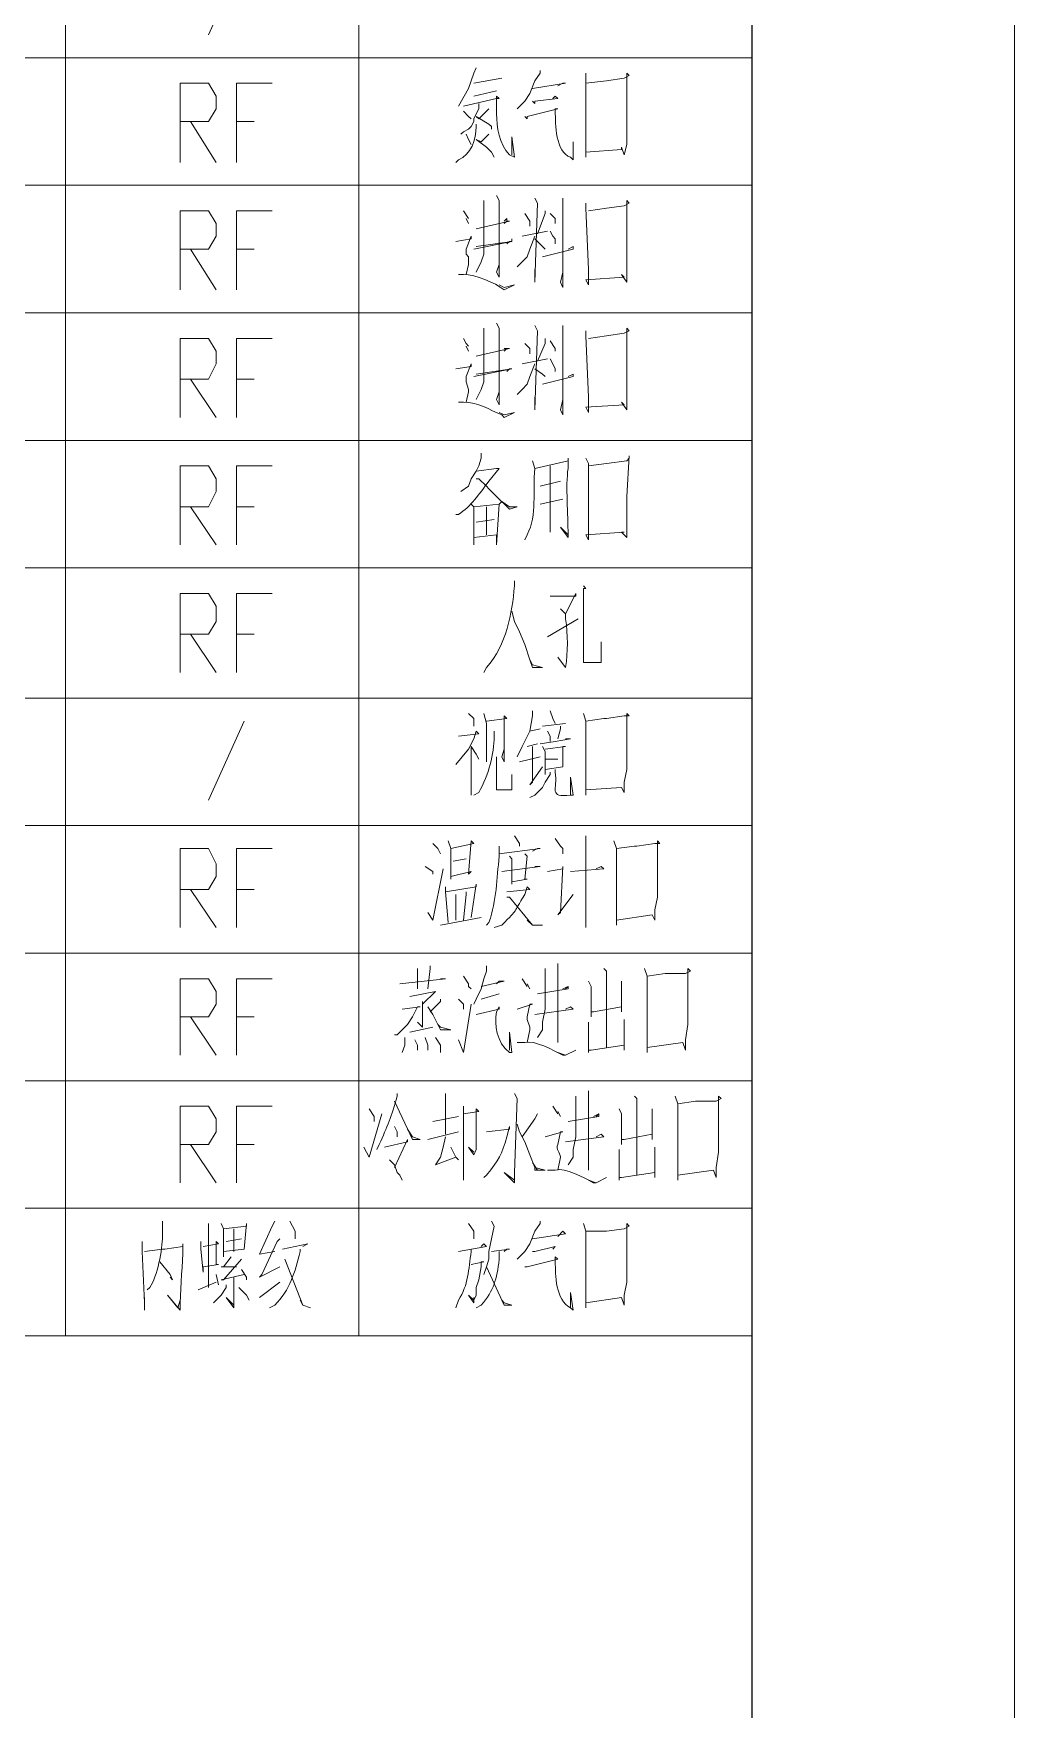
# Model space of a CAD drawing. Header units: millimetres. Extents: x 1435 to 2259, y 1083 to 2249.
# Drawn here: x 2190 to 2259.2, y 1520.2 to 1638.4 of the extents above; entities that cross this region are included whole.
import ezdxf

# ---------------------------------------------------------------- set-up
doc = ezdxf.new("R2010")
doc.units = ezdxf.units.MM
doc.layers.add('1', color=7, linetype='Continuous')

msp = doc.modelspace()

# ---------------------------------------------------------------- linework, layer by layer
at = {"layer": '1', "color": 0, "lineweight": 9}
for points in [[(2259.21, 1082.84), (1435.35, 1082.84), (1435.35, 2249.06), (2259.21, 2249.06), (2259.21, 1082.84)], [(2192.25, 1645.7), (2192.25, 1636.7)], [(2212.95, 1645.7), (2212.95, 1636.7)], [(2202.33, 1638.32), (2204.85, 1643.9)], [(2240.67, 1636.7), (2074.35, 1636.7)], [(2240.67, 1636.7), (2074.35, 1636.7)], [(2192.25, 1636.7), (2192.25, 1627.7)], [(2212.95, 1636.7), (2212.95, 1627.7)], [(2221.23, 1635.98), (2221.05, 1635.62), (2220.69, 1634.54), (2219.97, 1633.28)], [(2225.73, 1635.8), (2225.73, 1635.62), (2225.37, 1635.08), (2225.01, 1634.18), (2224.65, 1633.64), (2224.11, 1633.1)], [(2228.97, 1635.62), (2228.97, 1635.08), (2228.97, 1629.68), (2228.97, 1630.04), (2231.49, 1630.22), (2231.49, 1630.4), (2231.67, 1629.86), (2231.85, 1630.58), (2231.85, 1631.48), (2231.85, 1632.74), (2231.85, 1635.62), (2232.03, 1635.44), (2231.67, 1635.26), (2230.41, 1635.08), (2230.41, 1635.08), (2228.97, 1634.9)], [(2200.35, 1629.32), (2200.35, 1634.9), (2202.33, 1634.9), (2202.87, 1634), (2202.87, 1633.1), (2202.33, 1632.2), (2200.35, 1632.2)], [(2204.31, 1629.32), (2204.31, 1634.9), (2206.83, 1634.9)], [(2221.05, 1634.9), (2223.03, 1635.26)], [(2221.05, 1634), (2222.67, 1634.36)], [(2225.19, 1634.54), (2227.53, 1634.9), (2227.35, 1634.9), (2226.99, 1634.72)], [(2221.41, 1633.46), (2221.41, 1633.1), (2221.23, 1632.74), (2221.05, 1632.38), (2221.05, 1632.2), (2220.87, 1631.84), (2220.69, 1631.66), (2220.33, 1631.48), (2220.15, 1631.3)], [(2222.13, 1633.1), (2221.41, 1632.38), (2221.23, 1632.56), (2222.13, 1632.02), (2222.31, 1631.84), (2222.31, 1631.66)], [(2225.19, 1633.64), (2225.37, 1633.46), (2225.37, 1633.64), (2226.99, 1633.82), (2226.81, 1634), (2226.63, 1633.82)], [(2201.07, 1632.2), (2202.87, 1629.32)], [(2204.31, 1632.2), (2205.57, 1632.2)], [(2220.33, 1632.92), (2220.69, 1632.56), (2220.87, 1632.38)], [(2220.51, 1631.3), (2220.69, 1630.94), (2220.87, 1630.58)], [(2222.13, 1631.3), (2221.59, 1630.76), (2221.23, 1630.94), (2221.95, 1630.4), (2222.31, 1630.04), (2222.49, 1629.68)], [(2240.67, 1627.7), (2074.35, 1627.7)], [(2240.67, 1627.7), (2074.35, 1627.7)], [(2192.25, 1627.7), (2192.25, 1618.7)], [(2212.95, 1627.7), (2212.95, 1618.7)], [(2221.77, 1626.62), (2221.77, 1623.56), (2221.77, 1622.84), (2221.59, 1622.3), (2221.23, 1621.58)], [(2222.67, 1626.98), (2222.85, 1626.62), (2222.85, 1621.22), (2222.67, 1621.58), (2222.85, 1622.12)], [(2225.37, 1626.8), (2225.55, 1626.44), (2225.37, 1620.86), (2225.37, 1621.04), (2225.37, 1621.76)], [(2227.35, 1626.8), (2227.35, 1626.44), (2227.35, 1620.5), (2227.17, 1620.86), (2227.35, 1621.58)], [(2228.97, 1626.44), (2228.97, 1626.08), (2229.15, 1621.76), (2229.15, 1620.68), (2228.97, 1621.04), (2231.67, 1621.22), (2231.49, 1621.4), (2231.85, 1620.86), (2231.85, 1621.58), (2231.85, 1622.48), (2231.85, 1623.74), (2231.85, 1626.62), (2232.03, 1626.44), (2231.67, 1626.26), (2230.41, 1626.08), (2230.41, 1626.08), (2229.15, 1625.9)], [(2200.35, 1620.32), (2200.35, 1625.9), (2202.33, 1625.9), (2202.87, 1625), (2202.87, 1624.1), (2202.33, 1623.2), (2200.35, 1623.2)], [(2204.31, 1620.32), (2204.31, 1625.9), (2206.83, 1625.9)], [(2220.33, 1625.9), (2220.69, 1625.36)], [(2220.51, 1625.36), (2220.69, 1625)], [(2221.23, 1624.64), (2223.57, 1625.18), (2223.39, 1625.18), (2223.39, 1625.36), (2223.21, 1625.18)], [(2221.23, 1624.64), (2223.57, 1625.18), (2223.39, 1625.18), (2223.21, 1625)], [(2224.65, 1625.72), (2225.01, 1625.18), (2225.01, 1625), (2225.01, 1624.82)], [(2226.09, 1625.9), (2226.09, 1625.72), (2225.55, 1624.28)], [(2226.45, 1625.72), (2226.81, 1625.36), (2226.81, 1625)], [(2219.79, 1623.74), (2220.87, 1623.92), (2220.87, 1624.1), (2220.51, 1623.2), (2220.51, 1623.02), (2220.51, 1622.84), (2220.69, 1622.66), (2220.69, 1622.48), (2220.69, 1622.12), (2220.51, 1621.4)], [(2221.05, 1623.2), (2223.75, 1623.74), (2223.57, 1623.74), (2223.39, 1623.56)], [(2221.23, 1623.38), (2223.75, 1623.74), (2223.75, 1623.92)], [(2225.37, 1624.1), (2225.01, 1623.2), (2224.83, 1622.66), (2224.47, 1622.3), (2224.11, 1621.94)], [(2224.47, 1624.1), (2226.27, 1624.46)], [(2225.37, 1623.92), (2225.91, 1623.38), (2226.09, 1623.2)], [(2226.45, 1624.46), (2226.63, 1624.1), (2226.81, 1623.92), (2226.81, 1623.56)], [(2201.07, 1623.2), (2202.87, 1620.32)], [(2204.31, 1623.2), (2205.57, 1623.2)], [(2225.91, 1622.66), (2228.07, 1623.2), (2228.07, 1623.38), (2227.71, 1623.2)], [(2240.67, 1618.7), (2074.35, 1618.7)], [(2240.67, 1618.7), (2074.35, 1618.7)], [(2192.25, 1618.7), (2192.25, 1609.7)], [(2212.95, 1618.7), (2212.95, 1609.7)], [(2222.67, 1617.98), (2222.85, 1617.62), (2222.85, 1612.22), (2222.67, 1612.58), (2222.85, 1613.12)], [(2225.37, 1617.8), (2225.55, 1617.44), (2225.37, 1611.86), (2225.37, 1612.04), (2225.37, 1612.76)], [(2227.35, 1617.8), (2227.35, 1617.44), (2227.35, 1611.5), (2227.17, 1611.86), (2227.35, 1612.58)], [(2200.35, 1611.32), (2200.35, 1616.9), (2202.33, 1616.9), (2202.87, 1616), (2202.87, 1615.1), (2202.33, 1614.02), (2200.35, 1614.02)], [(2204.31, 1611.32), (2204.31, 1616.9), (2206.83, 1616.9)], [(2220.33, 1616.9), (2220.51, 1616.54), (2220.69, 1616.36)], [(2221.77, 1617.62), (2221.77, 1614.56), (2221.77, 1613.84), (2221.59, 1613.3), (2221.23, 1612.58)], [(2224.65, 1616.54), (2225.01, 1616.18), (2225.01, 1616), (2225.01, 1615.82)], [(2226.09, 1616.9), (2226.09, 1616.54), (2225.55, 1615.28)], [(2226.45, 1616.72), (2226.81, 1616.18), (2226.81, 1616)], [(2228.97, 1617.44), (2228.97, 1617.08), (2229.15, 1612.76), (2229.15, 1611.68), (2228.97, 1612.04), (2231.67, 1612.22), (2231.49, 1612.4), (2231.85, 1611.86), (2231.85, 1612.58), (2231.85, 1613.48), (2231.85, 1614.74), (2231.85, 1617.62), (2232.03, 1617.44), (2231.67, 1617.26), (2230.41, 1617.08), (2230.41, 1617.08), (2229.15, 1616.9)], [(2220.51, 1616.36), (2220.69, 1616)], [(2221.23, 1615.64), (2223.57, 1616.18), (2223.39, 1616.18), (2223.21, 1616)], [(2221.23, 1615.64), (2223.57, 1616.18), (2223.39, 1616.18), (2223.39, 1616.18), (2223.21, 1616.18)], [(2224.47, 1615.1), (2226.27, 1615.46)], [(2226.45, 1615.46), (2226.63, 1615.1), (2226.81, 1614.74), (2226.81, 1614.56)], [(2219.79, 1614.74), (2220.87, 1614.92), (2220.87, 1615.1), (2220.51, 1614.2), (2220.51, 1614.02), (2220.51, 1613.84), (2220.69, 1613.3), (2220.69, 1613.12), (2220.51, 1612.4)], [(2221.05, 1614.2), (2223.75, 1614.74), (2223.57, 1614.74), (2223.39, 1614.56)], [(2221.23, 1614.38), (2223.75, 1614.74), (2223.75, 1614.74)], [(2225.37, 1615.1), (2225.01, 1614.2), (2224.83, 1613.66), (2224.47, 1613.3), (2224.11, 1612.94)], [(2225.37, 1614.74), (2225.91, 1614.38), (2226.09, 1614.2)], [(2225.91, 1613.66), (2228.07, 1614.2), (2228.07, 1614.38), (2227.71, 1614.2)], [(2201.07, 1614.02), (2202.87, 1611.32)], [(2204.31, 1614.02), (2205.57, 1614.02)], [(2240.67, 1609.7), (2074.35, 1609.7)], [(2240.67, 1609.7), (2074.35, 1609.7)], [(2192.25, 1609.7), (2192.25, 1600.7)], [(2212.95, 1609.7), (2212.95, 1600.7)], [(2221.59, 1608.8), (2221.59, 1608.44), (2221.41, 1607.9), (2221.23, 1607.54), (2220.87, 1607), (2220.69, 1606.46), (2220.15, 1606.1)], [(2228.97, 1608.44), (2229.15, 1608.08), (2229.15, 1603.76), (2229.15, 1602.68), (2228.97, 1603.04), (2231.67, 1603.22), (2231.49, 1603.22), (2231.85, 1602.86), (2231.85, 1603.58), (2231.85, 1604.48), (2231.85, 1605.74), (2232.03, 1608.62), (2232.03, 1608.44), (2231.85, 1608.26), (2230.41, 1608.08), (2230.41, 1608.08), (2229.15, 1607.9)], [(2200.35, 1602.32), (2200.35, 1607.9), (2202.33, 1607.9), (2202.87, 1607), (2202.87, 1606.1), (2202.33, 1605.02), (2200.35, 1605.02)], [(2204.31, 1602.32), (2204.31, 1607.9), (2206.83, 1607.9)], [(2226.45, 1607.9), (2226.45, 1603.94), (2226.45, 1603.22), (2226.45, 1603.58), (2226.45, 1604.12)], [(2221.23, 1607), (2221.41, 1607), (2221.95, 1606.46), (2222.13, 1606.28), (2222.31, 1606.1), (2222.67, 1605.74), (2223.57, 1604.84), (2224.11, 1605.02), (2223.57, 1605.02), (2223.03, 1605.38), (2222.85, 1605.2), (2221.05, 1605.02), (2220.87, 1605.2), (2221.05, 1605.02), (2221.05, 1602.32), (2221.05, 1602.86), (2221.05, 1602.86), (2222.67, 1603.04), (2222.67, 1602.32), (2222.85, 1605.2)], [(2227.17, 1606.82), (2225.73, 1606.46)], [(2201.07, 1605.02), (2202.87, 1602.32)], [(2204.31, 1605.02), (2205.57, 1605.02)], [(2221.95, 1605.02), (2221.95, 1603.04)], [(2225.73, 1605.2), (2227.35, 1605.56)], [(2221.23, 1603.94), (2222.49, 1604.12)], [(2240.67, 1600.7), (2074.35, 1600.7)], [(2240.67, 1600.7), (2074.35, 1600.7)], [(2192.25, 1600.7), (2192.25, 1591.52)], [(2212.95, 1600.7), (2212.95, 1591.52)], [(2200.35, 1593.32), (2200.35, 1598.9), (2202.33, 1598.9), (2202.87, 1598), (2202.87, 1596.92), (2202.33, 1596.02), (2200.35, 1596.02)], [(2204.31, 1593.32), (2204.31, 1598.9), (2206.83, 1598.9)], [(2226.45, 1598.72), (2228.25, 1598.72), (2228.25, 1598.9), (2227.53, 1597.46), (2227.35, 1597.64), (2227.17, 1597.82)], [(2228.79, 1599.44), (2228.97, 1599.26), (2228.79, 1599.26), (2228.79, 1594.76), (2228.79, 1594.22), (2228.79, 1594.04), (2228.97, 1594.04), (2229.15, 1594.04), (2229.87, 1594.04), (2230.05, 1594.04), (2230.05, 1594.04), (2230.05, 1595.48), (2230.05, 1594.04)], [(2223.75, 1597.64), (2223.93, 1596.92), (2224.29, 1596.2), (2224.65, 1595.3), (2225.01, 1594.22), (2225.19, 1593.68), (2225.91, 1593.68), (2225.19, 1593.86), (2225.01, 1594.22)], [(2226.27, 1595.84), (2228.43, 1597.1)], [(2201.07, 1596.02), (2202.87, 1593.32)], [(2204.31, 1596.02), (2205.57, 1596.02)], [(2240.67, 1591.52), (2074.35, 1591.52)], [(2240.67, 1591.52), (2074.35, 1591.52)], [(2192.25, 1591.52), (2192.25, 1582.52)], [(2212.95, 1591.52), (2212.95, 1582.52)], [(2225.19, 1590.62), (2225.19, 1590.26), (2225.01, 1589.18), (2224.47, 1588.1), (2224.11, 1587.38)], [(2226.45, 1590.62), (2226.63, 1590.08), (2226.81, 1589.72)], [(2202.33, 1584.32), (2204.85, 1589.9)], [(2220.69, 1590.44), (2221.05, 1590.08), (2221.05, 1589.54)], [(2221.77, 1590.44), (2221.95, 1589.72), (2221.95, 1587.02), (2221.95, 1587.56), (2221.95, 1587.92)], [(2221.95, 1589.9), (2223.39, 1590.08), (2223.21, 1590.26), (2223.21, 1587.74), (2223.21, 1587.02), (2223.03, 1587.38), (2223.21, 1587.92)], [(2225.01, 1589.18), (2225.73, 1589.36)], [(2227.53, 1589.72), (2225.91, 1589.54)], [(2227.17, 1589.54), (2227.17, 1589.36), (2226.99, 1588.64)], [(2228.79, 1590.44), (2228.97, 1589.9), (2228.97, 1585.76), (2228.97, 1584.68), (2228.97, 1585.04), (2231.49, 1585.22), (2231.49, 1585.22), (2231.67, 1584.86), (2231.67, 1585.58), (2231.85, 1586.48), (2231.85, 1587.56), (2231.85, 1590.44), (2232.03, 1590.26), (2231.67, 1590.26), (2230.41, 1590.08), (2230.23, 1590.08), (2228.97, 1589.9)], [(2219.97, 1588.82), (2221.41, 1589), (2221.23, 1589.18), (2221.05, 1588.64), (2220.69, 1587.92), (2219.79, 1586.84)], [(2225.55, 1588.28), (2224.83, 1588.1)], [(2225.73, 1588.28), (2226.81, 1588.46), (2227.89, 1588.64), (2227.71, 1588.64), (2227.53, 1588.64)], [(2226.27, 1589.18), (2226.45, 1588.82), (2226.45, 1588.46)], [(2220.87, 1588.1), (2220.87, 1584.68), (2220.87, 1585.76)], [(2220.87, 1588.1), (2221.23, 1587.56), (2221.41, 1587.2)], [(2222.67, 1587.38), (2222.67, 1585.22), (2222.67, 1585.04), (2222.67, 1585.04), (2223.75, 1585.04), (2223.75, 1585.04), (2223.75, 1586.12), (2223.75, 1585.04)], [(2224.29, 1587.02), (2225.73, 1587.38)], [(2225.19, 1588.1), (2225.19, 1585.58), (2225.01, 1585.4), (2225.91, 1586.66)], [(2225.91, 1588.1), (2226.09, 1587.74), (2226.09, 1587.2), (2226.09, 1586.12), (2226.09, 1586.48), (2227.35, 1586.66), (2227.35, 1586.66), (2227.35, 1588.1), (2227.53, 1588.1), (2226.09, 1587.92)], [(2226.09, 1587.2), (2226.99, 1587.2)], [(2226.45, 1586.3), (2226.45, 1586.12), (2226.09, 1585.58), (2225.91, 1585.22), (2225.73, 1585.04), (2225.37, 1584.68), (2225.01, 1584.5)], [(2240.67, 1582.52), (2074.35, 1582.52)], [(2240.67, 1582.52), (2074.35, 1582.52)], [(2192.25, 1582.52), (2192.25, 1573.52)], [(2212.95, 1582.52), (2212.95, 1573.52)], [(2218.17, 1581.26), (2218.53, 1580.9), (2218.71, 1580.54)], [(2219.25, 1581.44), (2219.43, 1580.9), (2219.43, 1580), (2219.43, 1578.74), (2219.43, 1578.92), (2220.87, 1579.28), (2220.69, 1579.1), (2220.87, 1581.44), (2221.05, 1581.26), (2219.43, 1580.9)], [(2223.93, 1581.8), (2224.29, 1581.26), (2224.29, 1581.08)], [(2226.81, 1581.62), (2227.17, 1581.08), (2227.35, 1580.9), (2227.35, 1580.54)], [(2228.97, 1581.8), (2228.97, 1575.32), (2228.97, 1576.22)], [(2230.95, 1581.44), (2231.13, 1580.9), (2231.13, 1576.76), (2231.13, 1575.5), (2231.13, 1575.86), (2233.65, 1576.22), (2233.65, 1576.22), (2233.83, 1575.86), (2233.83, 1576.58), (2234.01, 1577.48), (2234.01, 1578.56), (2234.01, 1581.44), (2234.19, 1581.26), (2233.83, 1581.26), (2232.57, 1581.08), (2232.39, 1581.08), (2231.13, 1580.9)], [(2200.35, 1575.32), (2200.35, 1580.9), (2202.33, 1580.9), (2202.87, 1579.82), (2202.87, 1578.92), (2202.33, 1578.02), (2200.35, 1578.02)], [(2204.31, 1575.32), (2204.31, 1580.9), (2206.83, 1580.9)], [(2219.61, 1580), (2220.51, 1580.18)], [(2222.85, 1580.54), (2225.73, 1580.9), (2225.55, 1580.9), (2225.19, 1580.72)], [(2223.57, 1580.36), (2223.75, 1580.18), (2223.75, 1578.38), (2223.75, 1578.56), (2224.83, 1578.74), (2224.65, 1578.74), (2224.83, 1580.36), (2224.65, 1580.54)], [(2217.63, 1579.64), (2218.17, 1579.28), (2218.17, 1579.1)], [(2217.81, 1576.4), (2218.17, 1575.86), (2218.89, 1579.46)], [(2223.03, 1579.28), (2225.73, 1579.64), (2225.55, 1579.64), (2225.37, 1579.64)], [(2226.27, 1579.28), (2227.35, 1579.46), (2227.35, 1579.64), (2227.17, 1576.4), (2226.99, 1576.22), (2228.07, 1577.66)], [(2227.89, 1579.28), (2230.23, 1579.46), (2230.05, 1579.64), (2229.69, 1579.46)], [(2201.07, 1578.02), (2202.87, 1575.32)], [(2204.31, 1578.02), (2205.57, 1578.02)], [(2220.87, 1576.04), (2221.23, 1578.38), (2221.23, 1578.2), (2219.07, 1577.84), (2219.07, 1578.2), (2219.07, 1577.84), (2219.25, 1575.68)], [(2219.79, 1575.86), (2219.79, 1577.48), (2219.79, 1577.66)], [(2220.51, 1577.84), (2220.51, 1577.66), (2220.33, 1575.86)], [(2223.39, 1577.48), (2223.57, 1577.48), (2225.19, 1575.5), (2225.91, 1575.5), (2225.91, 1575.5), (2225.19, 1575.5), (2224.83, 1575.86)], [(2218.71, 1575.5), (2221.59, 1576.04)], [(2240.67, 1573.52), (2074.35, 1573.52)], [(2240.67, 1573.52), (2074.35, 1573.52)], [(2192.25, 1573.52), (2192.25, 1564.52)], [(2212.95, 1573.52), (2212.95, 1564.52)], [(2226.99, 1572.8), (2226.99, 1572.44), (2226.99, 1567.22), (2226.99, 1567.4), (2226.99, 1567.94)], [(2200.35, 1566.32), (2200.35, 1571.72), (2202.33, 1571.72), (2202.87, 1570.82), (2202.87, 1569.92), (2202.33, 1569.02), (2200.35, 1569.02)], [(2204.31, 1566.32), (2204.31, 1571.72), (2206.83, 1571.72)], [(2215.83, 1571.36), (2219.07, 1571.72), (2219.07, 1571.72), (2218.71, 1571.72)], [(2217.09, 1572.44), (2217.09, 1571)], [(2217.99, 1572.62), (2217.99, 1572.44), (2217.81, 1571)], [(2220.33, 1571.9), (2220.69, 1571.36), (2220.69, 1571.18), (2220.87, 1571)], [(2221.95, 1572.62), (2221.95, 1572.26), (2221.77, 1571.72), (2221.59, 1571), (2221.23, 1570.28), (2221.05, 1569.92)], [(2224.47, 1571.72), (2224.83, 1571.18)], [(2226.09, 1572.44), (2226.09, 1569.56), (2225.91, 1568.66), (2225.91, 1568.12), (2225.55, 1567.58)], [(2230.23, 1572.44), (2230.41, 1572.26), (2230.41, 1572.26), (2230.41, 1566.86)], [(2233.11, 1572.44), (2233.29, 1571.9), (2233.29, 1567.76), (2233.29, 1566.5), (2233.29, 1566.86), (2235.81, 1567.22), (2235.81, 1567.22), (2235.99, 1566.68), (2235.99, 1567.4), (2236.17, 1568.48), (2236.17, 1569.56), (2236.17, 1572.44), (2236.35, 1572.26), (2235.99, 1572.08), (2234.73, 1572.08), (2234.55, 1572.08), (2233.29, 1571.9)], [(2216.55, 1570.46), (2218.35, 1570.82), (2218.35, 1570.82), (2217.45, 1569.92), (2217.45, 1570.1), (2217.45, 1569.56), (2217.45, 1568.48), (2217.45, 1568.3), (2217.09, 1568.66)], [(2221.59, 1571.18), (2223.21, 1571.54), (2222.85, 1571.54), (2222.67, 1571.36)], [(2221.59, 1570.28), (2222.85, 1570.64)], [(2224.83, 1571.36), (2225.01, 1571)], [(2225.55, 1570.64), (2227.71, 1571), (2227.71, 1571.18), (2227.35, 1571)], [(2225.55, 1570.64), (2227.71, 1571), (2227.71, 1571.18), (2227.71, 1571.18), (2227.53, 1571)], [(2229.15, 1571.54), (2229.33, 1571.18), (2229.33, 1570.46), (2229.33, 1569.02), (2229.33, 1569.38), (2229.51, 1569.38), (2231.49, 1569.74), (2231.49, 1569.38), (2231.49, 1571.18), (2231.49, 1571.54)], [(2216.01, 1569.56), (2217.27, 1569.74), (2217.09, 1569.74), (2216.73, 1569.02), (2216.37, 1568.48), (2216.01, 1568.12), (2215.65, 1567.76), (2215.47, 1567.76)], [(2217.81, 1569.74), (2218.17, 1569.2), (2218.71, 1568.12), (2219.43, 1568.12), (2218.71, 1568.3), (2218.53, 1568.48)], [(2218.71, 1570.28), (2218.71, 1570.1), (2217.99, 1569.38)], [(2219.97, 1570.28), (2220.33, 1569.92), (2220.33, 1569.74), (2220.33, 1569.56)], [(2219.97, 1567.4), (2220.33, 1566.5), (2220.87, 1569.92)], [(2224.11, 1569.56), (2225.19, 1569.92), (2225.01, 1569.92), (2224.83, 1569.02), (2224.83, 1568.84), (2224.83, 1568.84), (2225.01, 1568.3), (2225.01, 1568.12), (2224.83, 1567.22)], [(2225.37, 1569.2), (2228.07, 1569.56), (2227.89, 1569.74), (2227.53, 1569.56)], [(2225.37, 1569.2), (2228.07, 1569.56), (2227.89, 1569.74)], [(2201.07, 1569.02), (2202.87, 1566.32)], [(2204.31, 1569.02), (2205.57, 1569.02)], [(2216.55, 1567.94), (2218.17, 1568.3)], [(2229.15, 1568.66), (2229.15, 1568.12), (2229.15, 1567.4), (2229.15, 1566.5), (2229.15, 1566.68), (2229.33, 1566.68), (2231.67, 1567.04), (2231.67, 1566.68), (2231.67, 1567.76), (2231.67, 1568.66), (2231.67, 1568.84)], [(2216.19, 1567.58), (2216.19, 1567.04), (2216.01, 1566.5)], [(2216.91, 1567.4), (2217.09, 1567.04), (2217.09, 1566.68)], [(2217.63, 1567.58), (2217.81, 1567.04), (2217.81, 1566.68)], [(2218.35, 1567.58), (2218.71, 1567.04), (2218.71, 1566.68), (2218.71, 1566.5)], [(2240.67, 1564.52), (2074.35, 1564.52)], [(2240.67, 1564.52), (2074.35, 1564.52)], [(2192.25, 1564.52), (2192.25, 1555.52)], [(2212.95, 1564.52), (2212.95, 1555.52)], [(2219.07, 1563.62), (2219.07, 1563.44), (2219.07, 1563.44), (2219.07, 1560.74)], [(2223.93, 1563.62), (2224.11, 1563.26), (2223.93, 1558.04), (2223.93, 1557.5), (2223.93, 1557.32), (2223.21, 1558.04), (2223.93, 1557.5)], [(2228.25, 1563.44), (2228.25, 1560.56), (2228.07, 1559.66), (2228.07, 1559.12), (2227.71, 1558.58)], [(2229.15, 1563.8), (2229.15, 1563.44), (2229.15, 1558.22), (2229.15, 1558.4), (2229.15, 1558.94)], [(2232.39, 1563.44), (2232.57, 1563.26), (2232.57, 1563.26), (2232.57, 1557.86)], [(2235.27, 1563.44), (2235.45, 1562.9), (2235.45, 1557.5), (2235.45, 1557.86), (2237.97, 1558.22), (2237.97, 1558.22), (2238.15, 1557.68), (2238.15, 1558.4), (2238.33, 1559.48), (2238.33, 1560.56), (2238.33, 1563.44), (2238.51, 1563.26), (2238.15, 1563.08), (2236.89, 1563.08), (2236.71, 1563.08), (2235.45, 1562.9)], [(2200.35, 1557.32), (2200.35, 1562.72), (2202.33, 1562.72), (2202.87, 1561.82), (2202.87, 1560.92), (2202.33, 1560.02), (2200.35, 1560.02)], [(2204.31, 1557.32), (2204.31, 1562.72), (2206.83, 1562.72)], [(2213.31, 1559.84), (2213.67, 1559.12), (2214.57, 1562.18)], [(2213.67, 1562.54), (2214.03, 1562), (2214.03, 1561.82), (2214.03, 1561.64)], [(2215.47, 1563.08), (2216.73, 1560.38), (2217.27, 1560.38), (2217.27, 1560.38), (2216.73, 1560.56), (2216.37, 1561.1)], [(2220.33, 1562.72), (2220.33, 1562.36), (2220.33, 1557.5), (2220.33, 1557.86), (2220.33, 1558.58)], [(2220.33, 1562.18), (2221.41, 1562.36), (2221.23, 1562.54), (2221.23, 1561.1), (2221.23, 1560.02), (2221.23, 1559.66), (2221.05, 1559.3), (2220.69, 1559.84), (2221.05, 1559.48)], [(2225.55, 1562.18), (2225.37, 1561.82), (2224.47, 1560.56)], [(2226.63, 1562.72), (2226.99, 1562.18)], [(2226.99, 1562.36), (2227.17, 1562)], [(2227.71, 1561.64), (2229.87, 1562), (2229.87, 1562.18), (2229.51, 1562)], [(2227.71, 1561.64), (2229.87, 1562), (2229.87, 1562.18), (2229.87, 1562.18), (2229.69, 1562)], [(2231.31, 1562.54), (2231.49, 1562.18), (2231.49, 1561.46), (2231.49, 1560.74), (2231.49, 1560.02), (2231.49, 1560.38), (2231.67, 1560.38), (2233.65, 1560.74), (2233.65, 1560.38), (2233.65, 1562.18), (2233.65, 1562.54)], [(2215.47, 1561.28), (2215.65, 1560.92), (2215.65, 1560.56)], [(2218.17, 1561.64), (2219.97, 1562)], [(2224.11, 1561.46), (2224.29, 1560.92), (2224.65, 1560.2), (2225.01, 1559.3), (2225.37, 1558.4), (2225.37, 1558.22), (2226.09, 1558.22), (2225.37, 1558.4)], [(2201.07, 1560.02), (2202.87, 1557.32)], [(2204.31, 1560.02), (2205.57, 1560.02)], [(2214.75, 1559.84), (2216.37, 1560.2), (2216.37, 1560.38), (2215.47, 1558.4)], [(2217.81, 1560.38), (2219.97, 1560.92)], [(2219.07, 1560.56), (2218.89, 1559.84), (2218.71, 1559.12), (2218.35, 1558.58), (2218.35, 1558.58), (2219.79, 1559.12), (2219.43, 1559.84), (2219.79, 1559.12), (2219.97, 1558.94)], [(2227.53, 1560.2), (2230.23, 1560.56), (2230.05, 1560.74), (2229.69, 1560.56)], [(2227.53, 1560.2), (2230.23, 1560.56), (2230.05, 1560.74)], [(2231.31, 1559.66), (2231.31, 1559.12), (2231.31, 1558.4), (2231.31, 1557.5), (2231.31, 1557.68), (2231.49, 1557.68), (2233.83, 1558.04), (2233.83, 1557.68), (2233.83, 1558.76), (2233.83, 1559.84)], [(2215.11, 1558.94), (2215.47, 1558.58), (2215.65, 1558.04), (2215.83, 1557.86), (2216.01, 1557.5)], [(2225.19, 1558.76), (2225.55, 1558.22)], [(2240.67, 1555.52), (2074.35, 1555.52)], [(2240.67, 1555.52), (2074.35, 1555.52)], [(2192.25, 1555.52), (2192.25, 1546.52)], [(2212.95, 1555.52), (2212.95, 1546.52)], [(2202.33, 1554.44), (2202.33, 1554.26), (2202.33, 1549.94)], [(2203.23, 1554.44), (2203.41, 1554.08), (2203.41, 1552.1), (2203.41, 1552.46), (2204.85, 1552.64), (2204.85, 1552.64), (2205.03, 1554.44), (2205.03, 1554.26), (2203.41, 1554.08)], [(2204.13, 1554.08), (2204.13, 1552.46)], [(2207.01, 1554.62), (2206.83, 1554.26), (2205.93, 1552.28), (2205.93, 1552.28), (2207.01, 1552.46)], [(2208.09, 1554.62), (2208.45, 1553.9), (2208.45, 1553.36)], [(2220.69, 1554.44), (2221.05, 1553.9), (2221.05, 1553.54), (2221.05, 1553.36)], [(2222.31, 1554.62), (2222.49, 1554.26), (2222.31, 1553.36), (2222.13, 1552.46), (2222.13, 1551.92), (2221.95, 1551.38), (2221.77, 1550.84)], [(2225.73, 1554.62), (2225.73, 1554.44), (2225.37, 1553.9), (2225.01, 1553), (2224.65, 1552.46), (2224.11, 1551.92)], [(2225.19, 1553.36), (2227.53, 1553.72), (2227.35, 1553.9), (2226.99, 1553.54)], [(2228.79, 1554.44), (2228.97, 1553.9), (2228.97, 1549.76), (2228.97, 1548.5), (2228.97, 1548.86), (2231.49, 1549.22), (2231.49, 1549.22), (2231.67, 1548.68), (2231.67, 1549.4), (2231.85, 1550.3), (2231.85, 1551.56), (2231.85, 1554.44), (2232.03, 1554.26), (2231.67, 1554.08), (2230.41, 1553.9), (2230.23, 1553.9), (2228.97, 1553.9)], [(2197.65, 1553.18), (2197.65, 1552.46), (2197.83, 1548.86), (2197.83, 1548.32), (2197.83, 1548.68), (2197.83, 1549.22)], [(2201.79, 1553.18), (2201.79, 1552.64), (2201.97, 1551.02), (2201.97, 1551.38), (2203.05, 1551.56), (2202.87, 1551.56), (2202.87, 1553.18), (2203.05, 1553), (2201.97, 1552.82)], [(2203.59, 1553.18), (2204.67, 1553.36)], [(2207.37, 1553.36), (2207.19, 1553.18), (2206.11, 1550.84), (2205.93, 1550.66), (2207.37, 1551.38)], [(2207.55, 1552.64), (2209.35, 1553), (2209.35, 1553), (2208.99, 1552.82)], [(2219.97, 1552.46), (2221.95, 1552.82), (2221.77, 1553), (2221.59, 1552.82)], [(2225.19, 1552.46), (2225.37, 1552.46), (2225.37, 1552.46), (2226.81, 1552.82), (2226.81, 1552.82), (2226.63, 1552.64)], [(2198.91, 1551.74), (2199.63, 1550.84), (2199.81, 1550.48), (2199.63, 1550.66)], [(2203.95, 1552.1), (2203.41, 1551.38), (2203.23, 1551.38), (2204.31, 1551.38)], [(2204.67, 1551.92), (2203.41, 1550.48), (2203.23, 1550.48), (2204.85, 1550.84)], [(2207.73, 1551.92), (2208.99, 1548.68), (2209.53, 1548.5), (2208.99, 1548.68), (2208.81, 1549.04)], [(2220.87, 1551.56), (2221.77, 1551.74), (2221.59, 1551.74), (2221.59, 1551.38), (2221.41, 1550.48), (2221.23, 1549.94), (2221.23, 1549.4), (2221.05, 1549.04), (2221.05, 1548.86), (2220.69, 1549.4), (2221.05, 1549.04), (2221.05, 1549.22)], [(2222.31, 1552.46), (2223.57, 1552.64), (2223.39, 1552.64), (2223.21, 1552.46)], [(2202.87, 1550.84), (2203.05, 1550.12)], [(2204.13, 1550.66), (2204.13, 1548.68), (2204.13, 1548.5), (2203.59, 1549.22), (2204.13, 1548.68)], [(2204.67, 1551.2), (2205.03, 1550.66), (2205.03, 1550.48)], [(2221.95, 1551.38), (2223.21, 1548.68), (2223.75, 1548.68), (2223.21, 1548.86), (2223.03, 1549.04)], [(2201.61, 1549.76), (2202.87, 1550.3)], [(2203.59, 1550.12), (2203.59, 1549.94), (2203.23, 1549.4), (2202.69, 1548.86)], [(2204.49, 1549.94), (2205.03, 1549.4), (2205.21, 1549.04)], [(2205.93, 1549.22), (2207.37, 1550.3)], [(2240.67, 1546.52), (2074.35, 1546.52)]]:
    msp.add_lwpolyline(points, dxfattribs=at)
at = {"layer": '1', "color": 0, "lineweight": 25}
for points in [[(2240.67, 1101.2), (1481.43, 1101.2), (1481.43, 2230.7), (2240.67, 2230.7), (2240.67, 1101.2)], [(2240.67, 1645.7), (2240.67, 1636.7)], [(2240.67, 1636.7), (2240.67, 1627.7)], [(2240.67, 1627.7), (2240.67, 1618.7)], [(2240.67, 1618.7), (2240.67, 1609.7)], [(2240.67, 1609.7), (2240.67, 1600.7)], [(2240.67, 1600.7), (2240.67, 1591.52)], [(2240.67, 1591.52), (2240.67, 1582.52)], [(2240.67, 1582.52), (2240.67, 1573.52)], [(2240.67, 1573.52), (2240.67, 1564.52)], [(2240.67, 1564.52), (2240.67, 1555.52)], [(2240.67, 1555.52), (2240.67, 1546.52)]]:
    msp.add_lwpolyline(points, dxfattribs=at)
at = {"layer": '1', "color": 0, "lineweight": 9}
for points, knots in [([(2220.33, 1633.28), (2220.33, 1633.28), (2222.67, 1633.82), (2222.67, 1633.82), (2222.67, 1633.82), (2222.67, 1634), (2222.67, 1634), (2222.67, 1634), (2222.85, 1633.82), (2222.85, 1633.82), (2222.85, 1633.82), (2222.67, 1633.82), (2222.67, 1633.82), (2222.67, 1633.82), (2222.67, 1632.74), (2222.67, 1632.74), (2222.67, 1631.84), (2222.85, 1630.58), (2223.57, 1629.86), (2223.57, 1629.86), (2223.93, 1629.68), (2223.93, 1629.68), (2223.93, 1629.68), (2223.75, 1631.12), (2223.75, 1631.12), (2223.75, 1631.12), (2223.75, 1630.22), (2223.75, 1630.22), (2223.75, 1630.22), (2223.75, 1629.86), (2223.75, 1629.86)], [0, 0, 0, 0, 1, 1, 1, 2, 2, 2, 3, 3, 3, 4, 4, 4, 5, 5, 5, 6, 6, 6, 7, 7, 7, 8, 8, 8, 9, 9, 9, 10, 10, 10, 10]), ([(2224.65, 1632.56), (2224.65, 1632.56), (2224.83, 1632.38), (2224.83, 1632.38), (2224.83, 1632.38), (2224.83, 1632.56), (2224.83, 1632.56), (2224.83, 1632.56), (2226.99, 1633.1), (2226.99, 1633.1), (2226.99, 1633.1), (2226.81, 1633.1), (2226.81, 1633.1), (2226.81, 1633.1), (2226.81, 1632.92), (2226.81, 1632.92), (2226.81, 1632.02), (2226.81, 1630.04), (2227.89, 1629.68), (2227.89, 1629.68), (2228.07, 1629.5), (2228.07, 1629.5), (2228.07, 1629.5), (2228.07, 1630.76), (2228.07, 1630.76), (2228.07, 1630.76), (2228.07, 1629.68), (2228.07, 1629.68)], [0, 0, 0, 0, 1, 1, 1, 2, 2, 2, 3, 3, 3, 4, 4, 4, 5, 5, 5, 6, 6, 6, 7, 7, 7, 8, 8, 8, 9, 9, 9, 9]), ([(2221.23, 1632.02), (2221.23, 1632.02), (2221.23, 1631.84), (2221.23, 1631.84), (2221.23, 1630.94), (2220.87, 1629.86), (2219.97, 1629.5), (2219.97, 1629.5), (2219.79, 1629.32), (2219.79, 1629.32)], [0, 0, 0, 0, 1, 1, 1, 2, 2, 2, 3, 3, 3, 3]), ([(2219.97, 1621.4), (2219.97, 1621.4), (2220.33, 1621.4), (2220.33, 1621.4), (2221.23, 1621.4), (2222.49, 1620.86), (2223.21, 1620.32), (2223.21, 1620.32), (2223.93, 1620.68), (2223.93, 1620.68), (2223.93, 1620.68), (2223.21, 1620.5), (2223.21, 1620.5), (2223.21, 1620.5), (2222.85, 1620.68), (2222.85, 1620.68)], [0, 0, 0, 0, 1, 1, 1, 2, 2, 2, 3, 3, 3, 4, 4, 4, 5, 5, 5, 5]), ([(2219.97, 1612.4), (2219.97, 1612.4), (2220.33, 1612.4), (2220.33, 1612.4), (2221.41, 1612.4), (2222.13, 1611.86), (2223.03, 1611.5), (2223.03, 1611.5), (2223.21, 1611.32), (2223.21, 1611.32), (2223.21, 1611.32), (2223.93, 1611.68), (2223.93, 1611.68), (2223.93, 1611.68), (2223.21, 1611.5), (2223.21, 1611.5), (2223.21, 1611.5), (2222.85, 1611.68), (2222.85, 1611.68)], [0, 0, 0, 0, 1, 1, 1, 2, 2, 2, 3, 3, 3, 4, 4, 4, 5, 5, 5, 6, 6, 6, 6]), ([(2225.19, 1608.26), (2225.19, 1608.26), (2225.37, 1607.72), (2225.37, 1607.72), (2225.19, 1606.1), (2225.55, 1604.48), (2224.83, 1603.04), (2224.83, 1603.04), (2224.65, 1602.68), (2224.65, 1602.68)], [0, 0, 0, 0, 1, 1, 1, 2, 2, 2, 3, 3, 3, 3]), ([(2225.37, 1607.72), (2225.37, 1607.72), (2227.71, 1608.26), (2227.71, 1608.26), (2227.71, 1608.26), (2227.71, 1608.44), (2227.71, 1608.44), (2227.71, 1608.44), (2227.71, 1607.72), (2227.71, 1607.72), (2227.53, 1606.46), (2227.71, 1604.48), (2227.71, 1603.04), (2227.71, 1603.04), (2227.71, 1602.86), (2227.71, 1602.86), (2227.71, 1602.86), (2227.17, 1603.58), (2227.17, 1603.58), (2227.17, 1603.58), (2227.71, 1603.04), (2227.71, 1603.04)], [0, 0, 0, 0, 1, 1, 1, 2, 2, 2, 3, 3, 3, 4, 4, 4, 5, 5, 5, 6, 6, 6, 7, 7, 7, 7]), ([(2221.23, 1607.54), (2221.23, 1607.54), (2222.67, 1607.72), (2222.67, 1607.72), (2222.67, 1607.72), (2222.67, 1607.72), (2222.67, 1607.72), (2222.67, 1607.72), (2222.85, 1607.72), (2222.85, 1607.72), (2222.85, 1607.72), (2222.13, 1606.82), (2222.13, 1606.82), (2221.41, 1605.92), (2220.87, 1605.02), (2219.97, 1604.48), (2219.97, 1604.48), (2219.79, 1604.48), (2219.79, 1604.48)], [0, 0, 0, 0, 1, 1, 1, 2, 2, 2, 3, 3, 3, 4, 4, 4, 5, 5, 5, 6, 6, 6, 6]), ([(2223.93, 1599.8), (2223.93, 1599.8), (2223.93, 1599.44), (2223.93, 1599.44), (2223.75, 1597.46), (2223.39, 1595.3), (2221.95, 1593.68), (2221.95, 1593.68), (2221.77, 1593.32), (2221.77, 1593.32)], [0, 0, 0, 0, 1, 1, 1, 2, 2, 2, 3, 3, 3, 3]), ([(2227.53, 1597.46), (2227.53, 1597.46), (2227.53, 1597.1), (2227.53, 1597.1), (2227.71, 1596.02), (2227.71, 1594.76), (2227.53, 1593.68), (2227.53, 1593.68), (2227.53, 1593.68), (2227.53, 1593.68), (2227.53, 1593.68), (2226.99, 1594.4), (2226.99, 1594.4), (2226.99, 1594.4), (2227.53, 1593.68), (2227.53, 1593.68)], [0, 0, 0, 0, 1, 1, 1, 2, 2, 2, 3, 3, 3, 4, 4, 4, 5, 5, 5, 5]), ([(2222.49, 1589.18), (2222.49, 1589.18), (2222.49, 1588.82), (2222.49, 1588.82), (2222.49, 1587.56), (2222.13, 1586.12), (2221.41, 1584.86), (2221.41, 1584.86), (2221.05, 1584.68), (2221.05, 1584.68)], [0, 0, 0, 0, 1, 1, 1, 2, 2, 2, 3, 3, 3, 3]), ([(2226.81, 1586.48), (2226.81, 1586.48), (2226.81, 1586.3), (2226.81, 1586.3), (2226.99, 1585.04), (2226.27, 1584.5), (2227.89, 1584.68), (2227.89, 1584.68), (2228.07, 1584.68), (2228.07, 1584.68), (2228.07, 1584.68), (2227.89, 1585.94), (2227.89, 1585.94), (2227.89, 1585.94), (2227.89, 1584.68), (2227.89, 1584.68)], [0, 0, 0, 0, 1, 1, 1, 2, 2, 2, 3, 3, 3, 4, 4, 4, 5, 5, 5, 5]), ([(2222.85, 1581.08), (2222.85, 1581.08), (2222.85, 1580.36), (2222.85, 1580.36), (2222.67, 1578.74), (2222.67, 1577.3), (2222.13, 1575.68), (2222.13, 1575.68), (2221.95, 1575.5), (2221.95, 1575.5)], [0, 0, 0, 0, 1, 1, 1, 2, 2, 2, 3, 3, 3, 3]), ([(2223.39, 1577.84), (2223.39, 1577.84), (2225.01, 1578.02), (2225.01, 1578.02), (2225.01, 1578.02), (2224.83, 1578.2), (2224.83, 1578.2), (2224.83, 1578.2), (2224.65, 1577.66), (2224.65, 1577.66), (2223.75, 1576.22), (2224.29, 1576.76), (2223.03, 1575.5), (2223.03, 1575.5), (2222.49, 1575.32), (2222.49, 1575.32)], [0, 0, 0, 0, 1, 1, 1, 2, 2, 2, 3, 3, 3, 4, 4, 4, 5, 5, 5, 5]), ([(2221.23, 1569.2), (2221.23, 1569.2), (2222.85, 1569.56), (2222.85, 1569.56), (2222.85, 1569.56), (2222.85, 1569.74), (2222.85, 1569.74), (2222.85, 1569.74), (2222.67, 1569.38), (2222.67, 1569.38), (2222.49, 1568.48), (2222.67, 1567.22), (2223.57, 1566.5), (2223.57, 1566.5), (2223.75, 1566.5), (2223.75, 1566.5), (2223.75, 1566.5), (2223.57, 1567.94), (2223.57, 1567.94), (2223.57, 1567.94), (2223.57, 1566.68), (2223.57, 1566.68)], [0, 0, 0, 0, 1, 1, 1, 2, 2, 2, 3, 3, 3, 4, 4, 4, 5, 5, 5, 6, 6, 6, 7, 7, 7, 7]), ([(2224.11, 1567.22), (2224.11, 1567.22), (2224.65, 1567.22), (2224.65, 1567.22), (2225.37, 1567.4), (2226.63, 1566.68), (2227.35, 1566.32), (2227.35, 1566.32), (2227.53, 1566.32), (2227.53, 1566.32), (2227.53, 1566.32), (2228.25, 1566.68), (2228.25, 1566.68), (2228.25, 1566.68), (2227.53, 1566.32), (2227.53, 1566.32), (2227.53, 1566.32), (2226.99, 1566.5), (2226.99, 1566.5)], [0, 0, 0, 0, 1, 1, 1, 2, 2, 2, 3, 3, 3, 4, 4, 4, 5, 5, 5, 6, 6, 6, 6]), ([(2215.65, 1563.62), (2215.65, 1563.62), (2215.65, 1563.44), (2215.65, 1563.44), (2215.29, 1562), (2214.93, 1561.28), (2214.39, 1560.02), (2214.39, 1560.02), (2214.21, 1559.66), (2214.21, 1559.66)], [0, 0, 0, 0, 1, 1, 1, 2, 2, 2, 3, 3, 3, 3]), ([(2221.95, 1560.92), (2221.95, 1560.92), (2223.57, 1561.1), (2223.57, 1561.1), (2223.57, 1561.1), (2223.57, 1561.28), (2223.57, 1561.28), (2223.57, 1561.28), (2223.57, 1561.28), (2223.57, 1561.28), (2223.57, 1561.28), (2223.39, 1560.56), (2223.39, 1560.56), (2223.03, 1559.3), (2222.85, 1558.94), (2221.95, 1557.86), (2221.95, 1557.86), (2221.77, 1557.68), (2221.77, 1557.68)], [0, 0, 0, 0, 1, 1, 1, 2, 2, 2, 3, 3, 3, 4, 4, 4, 5, 5, 5, 6, 6, 6, 6]), ([(2226.09, 1560.56), (2226.09, 1560.56), (2227.35, 1560.92), (2227.35, 1560.92), (2227.35, 1560.92), (2227.17, 1560.92), (2227.17, 1560.92), (2227.17, 1560.92), (2226.99, 1560.02), (2226.99, 1560.02), (2226.81, 1559.66), (2227.17, 1559.48), (2227.17, 1559.12), (2227.17, 1559.12), (2226.99, 1558.22), (2226.99, 1558.22)], [0, 0, 0, 0, 1, 1, 1, 2, 2, 2, 3, 3, 3, 4, 4, 4, 5, 5, 5, 5]), ([(2226.27, 1558.22), (2226.27, 1558.22), (2226.81, 1558.22), (2226.81, 1558.22), (2227.53, 1558.4), (2228.79, 1557.68), (2229.51, 1557.32), (2229.51, 1557.32), (2229.69, 1557.32), (2229.69, 1557.32), (2229.69, 1557.32), (2230.41, 1557.68), (2230.41, 1557.68), (2230.41, 1557.68), (2229.69, 1557.32), (2229.69, 1557.32), (2229.69, 1557.32), (2229.15, 1557.5), (2229.15, 1557.5)], [0, 0, 0, 0, 1, 1, 1, 2, 2, 2, 3, 3, 3, 4, 4, 4, 5, 5, 5, 6, 6, 6, 6]), ([(2199.09, 1554.62), (2199.09, 1554.62), (2199.09, 1553.54), (2199.09, 1553.54), (2199.09, 1552.64), (2198.73, 1550.66), (2198.19, 1549.94), (2198.19, 1549.94), (2198.01, 1549.76), (2198.01, 1549.76)], [0, 0, 0, 0, 1, 1, 1, 2, 2, 2, 3, 3, 3, 3]), ([(2197.83, 1552.46), (2197.83, 1552.46), (2199.09, 1552.64), (2199.09, 1552.64), (2199.09, 1552.64), (2199.27, 1552.64), (2199.27, 1552.64), (2199.27, 1552.64), (2200.53, 1552.82), (2200.53, 1552.82), (2200.53, 1552.82), (2200.53, 1553), (2200.53, 1553), (2200.53, 1553), (2200.53, 1552.82), (2200.53, 1552.82), (2200.53, 1551.56), (2200.35, 1550.12), (2200.35, 1548.86), (2200.35, 1548.86), (2200.35, 1548.32), (2200.35, 1548.32), (2200.35, 1548.32), (2199.45, 1549.4), (2199.45, 1549.4), (2199.45, 1549.4), (2200.17, 1548.5), (2200.17, 1548.5), (2200.17, 1548.5), (2200.35, 1549.04), (2200.35, 1549.04)], [0, 0, 0, 0, 1, 1, 1, 2, 2, 2, 3, 3, 3, 4, 4, 4, 5, 5, 5, 6, 6, 6, 7, 7, 7, 8, 8, 8, 9, 9, 9, 10, 10, 10, 10]), ([(2208.81, 1552.64), (2208.81, 1552.64), (2208.81, 1552.46), (2208.81, 1552.46), (2208.45, 1551.02), (2208.09, 1549.76), (2207.01, 1548.68), (2207.01, 1548.68), (2206.65, 1548.5), (2206.65, 1548.5)], [0, 0, 0, 0, 1, 1, 1, 2, 2, 2, 3, 3, 3, 3]), ([(2220.87, 1552.64), (2220.87, 1552.64), (2220.87, 1552.46), (2220.87, 1552.46), (2220.69, 1551.2), (2220.69, 1550.12), (2219.97, 1549.04), (2219.97, 1549.04), (2219.79, 1548.5), (2219.79, 1548.5)], [0, 0, 0, 0, 1, 1, 1, 2, 2, 2, 3, 3, 3, 3]), ([(2222.85, 1552.46), (2222.85, 1552.46), (2222.85, 1551.92), (2222.85, 1551.92), (2222.67, 1550.48), (2222.49, 1549.76), (2221.59, 1548.68), (2221.59, 1548.68), (2221.23, 1548.5), (2221.23, 1548.5)], [0, 0, 0, 0, 1, 1, 1, 2, 2, 2, 3, 3, 3, 3]), ([(2224.65, 1551.38), (2224.65, 1551.38), (2224.83, 1551.38), (2224.83, 1551.38), (2224.83, 1551.38), (2224.83, 1551.38), (2224.83, 1551.38), (2224.83, 1551.38), (2226.99, 1551.92), (2226.99, 1551.92), (2226.99, 1551.92), (2226.81, 1552.1), (2226.81, 1552.1), (2226.81, 1552.1), (2226.81, 1551.74), (2226.81, 1551.74), (2226.81, 1550.84), (2226.81, 1549.04), (2227.89, 1548.5), (2227.89, 1548.5), (2228.07, 1548.32), (2228.07, 1548.32), (2228.07, 1548.32), (2227.89, 1549.58), (2227.89, 1549.58), (2227.89, 1549.58), (2227.89, 1548.5), (2227.89, 1548.5)], [0, 0, 0, 0, 1, 1, 1, 2, 2, 2, 3, 3, 3, 4, 4, 4, 5, 5, 5, 6, 6, 6, 7, 7, 7, 8, 8, 8, 9, 9, 9, 9])]:
    msp.add_open_spline(points, degree=3, knots=knots, dxfattribs=at)

doc.saveas('drawing.dxf')
